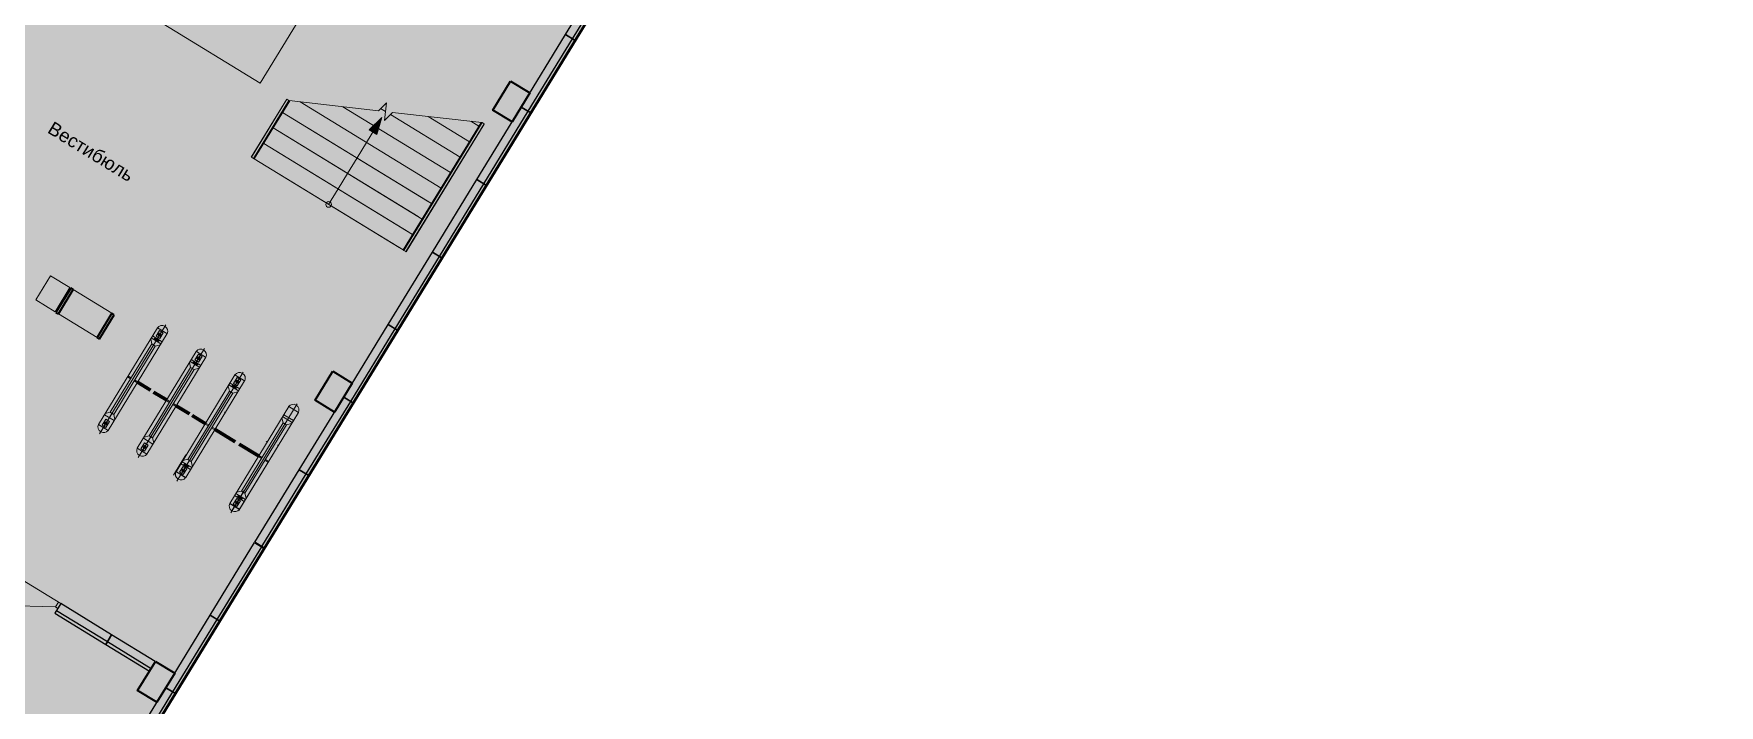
# Model space of a CAD drawing. Extents: x 11425 to 15501, y 6544 to 9114.
# Drawn here: x 11479.66 to 11509.39, y 8965.18 to 8977.03 of the extents above; entities that cross this region are included whole.
import ezdxf

# ---------------------------------------------------------------- set-up
doc = ezdxf.new("R2010")
doc.units = 0
for name, pattern in [('ADSK_Сверху', [4.5, 3, -1.5]), ('CENTER', [2, 1.25, -0.25, 0.25, -0.25]), ('DASHED2', [0.375, 0.25, -0.125])]:
    doc.linetypes.add(name, pattern=pattern)
for name, color, linetype, lineweight in [('Лестницы', 7, 'Continuous', 18), ('МГТ-АМ-АР-Антураж', 7, 'Continuous', 18), ('МГТ-АМ-АР-Стены монолитные', 5, 'Continuous', 40), ('МГТ-АМ-АР-Штриховка монолит', 250, 'Continuous', 5), ('МГТ-АР-ЖД пути', 160, 'Continuous', 13), ('МГТ_АР_Окна', 150, 'Continuous', 9), ('МГТ_АР_тонкие', 7, 'Continuous', 18), ('Ограждение', 7, 'Continuous', 18), ('Стрелки вверх', 7, 'Continuous', 18), ('чертеж', 250, 'Continuous', 15)]:
    doc.layers.add(name, color=color, linetype=linetype, lineweight=lineweight)
doc.layers.add('МГТ_АР_Текст', color=7, linetype='Continuous')
doc.layers.add('МГТ_АР_Эскалаторы', color=7, linetype='Continuous')
doc.styles.get("Standard").update_dxf_attribs({"font": 'arial.ttf'})

msp = doc.modelspace()

# ---------------------------------------------------------------- hatches: boundary and pattern name
at = {"transparency": 33554559}
h = msp.add_hatch(color=1, dxfattribs=at)
h.dxf.hatch_style = 1
h.paths.add_polyline_path([(11469.443, 8969.13), (11480.332, 8962.401), (11509.041, 9009.31), (11498.125, 9015.994)])
h.paths.add_polyline_path([(11511.116, 9098.194), (11515.024, 9106.412), (11559.185, 9085.413), (11555.278, 9077.194)])
at = {"layer": 'МГТ-АМ-АР-Штриховка монолит', "lineweight": 9}
h = msp.add_hatch(dxfattribs=at)
h.set_pattern_fill('ANSI35', color=256, scale=50, style=0)
h.paths.add_polyline_path([(11488.068, 8976.191), (11488.41, 8975.982), (11488.096, 8975.471), (11487.755, 8975.679)])
h = msp.add_hatch(dxfattribs=at)
h.set_pattern_fill('ANSI35', color=256, scale=50, style=0)
h.paths.add_polyline_path([(11484.936, 8971.073), (11485.277, 8970.864), (11484.964, 8970.352), (11484.623, 8970.561)])
h = msp.add_hatch(dxfattribs=at)
h.set_pattern_fill('ANSI35', color=256, scale=50, style=0)
h.paths.add_polyline_path([(11481.804, 8965.956), (11482.145, 8965.747), (11481.832, 8965.235), (11481.491, 8965.444)])
at = {"layer": 'Стрелки вверх'}
msp.add_hatch(color=1, dxfattribs=at).paths.add_polyline_path([(11485.709, 8975.249), (11485.797, 8975.547), (11485.572, 8975.333)], flags=0)

# ---------------------------------------------------------------- linework, layer by layer
at = {"color": 1, "lineweight": 50}
msp.add_lwpolyline([(11469.443, 8969.13), (11480.332, 8962.401), (11509.041, 9009.31), (11498.125, 9015.994)], close=True, dxfattribs=at)
at = {"layer": 'Лестницы', "color": 1}
for p, q in [((11485.739, 8975.667, 0), (11484.164, 8975.846, 0)), ((11484.358, 8975.824, 0), (11486.843, 8974.303, 0)), ((11485.88, 8975.809, 0), (11485.739, 8975.667, 0)), ((11485.845, 8975.498, 0), (11485.88, 8975.809, 0)), ((11484.048, 8975.639, 0), (11486.676, 8974.03, 0)), ((11485.111, 8975.739, 0), (11487.01, 8974.576, 0)), ((11485.777, 8975.706, 0), (11485.863, 8975.653, 0)), ((11485.987, 8975.639, 0), (11485.845, 8975.498, 0)), ((11485.949, 8975.601, 0), (11487.177, 8974.849, 0)), ((11487.562, 8975.461, 0), (11485.987, 8975.639, 0)), ((11486.615, 8975.568, 0), (11487.344, 8975.122, 0)), ((11487.368, 8975.483, 0), (11487.511, 8975.395, 0)), ((11483.881, 8975.366, 0), (11486.509, 8973.758, 0)), ((11487.561, 8975.458, 0), (11487.562, 8975.461, 0)), ((11483.714, 8975.093, 0), (11486.342, 8973.485, 0)), ((11483.547, 8974.82, 0), (11486.174, 8973.212, 0))]:
    msp.add_line(p, q, dxfattribs=at)
at = {"layer": 'Лестницы', "color": 1, "linetype": 'ADSK_Сверху'}
for p, q in [((11484.358, 8975.824, 0), (11486.843, 8974.303, 0)), ((11484.048, 8975.639, 0), (11486.676, 8974.03, 0)), ((11485.111, 8975.739, 0), (11487.01, 8974.576, 0)), ((11485.777, 8975.706, 0), (11485.863, 8975.653, 0)), ((11485.949, 8975.601, 0), (11487.177, 8974.849, 0)), ((11486.615, 8975.568, 0), (11487.344, 8975.122, 0)), ((11487.368, 8975.483, 0), (11487.511, 8975.395, 0)), ((11483.881, 8975.366, 0), (11486.509, 8973.758, 0)), ((11483.714, 8975.093, 0), (11486.342, 8973.485, 0)), ((11483.547, 8974.82, 0), (11486.174, 8973.212, 0))]:
    msp.add_line(p, q, dxfattribs=at)
at = {"layer": 'МГТ-АМ-АР-Антураж', "color": 1}
for p, q in [((11479.954, 8972.758, 0), (11479.693, 8972.331, 0)), ((11480.295, 8972.549, 0), (11479.954, 8972.758, 0)), ((11480.034, 8972.122, 0), (11480.295, 8972.549, 0)), ((11481.037, 8972.095, 0), (11480.354, 8972.512, 0)), ((11479.693, 8972.331, 0), (11480.034, 8972.122, 0)), ((11480.776, 8971.668, 0), (11480.093, 8972.086, 0))]:
    msp.add_line(p, q, dxfattribs=at)
at = {"layer": 'МГТ-АМ-АР-Антураж', "color": 1, "lineweight": 40}
for p, q in [((11480.312, 8972.538, 0), (11480.051, 8972.112, 0)), ((11480.093, 8972.086, 0), (11480.354, 8972.512, 0)), ((11480.354, 8972.512, 0), (11480.312, 8972.538, 0)), ((11480.051, 8972.112, 0), (11480.093, 8972.086, 0)), ((11481.037, 8972.095, 0), (11480.776, 8971.668, 0)), ((11480.819, 8971.642, 0), (11481.08, 8972.069, 0)), ((11481.08, 8972.069, 0), (11481.037, 8972.095, 0)), ((11480.776, 8971.668, 0), (11480.819, 8971.642, 0))]:
    msp.add_line(p, q, dxfattribs=at)
at = {"layer": 'МГТ-АМ-АР-Стены монолитные', "color": 1, "elevation": 0}
for points in [[(11488.068, 8976.191), (11488.41, 8975.982), (11488.096, 8975.471), (11487.755, 8975.679)], [(11484.936, 8971.073), (11485.277, 8970.864), (11484.964, 8970.352), (11484.623, 8970.561)], [(11481.804, 8965.956), (11482.145, 8965.747), (11481.832, 8965.235), (11481.491, 8965.444)]]:
    msp.add_lwpolyline(points, close=True, dxfattribs=at)
at = {"layer": 'МГТ-АР-ЖД пути', "color": 1, "linetype": 'DASHED2', "lineweight": 30, "ltscale": 7000}
msp.add_line((11509.043, 9009.313), (11480.332, 8962.401), dxfattribs=at)
at = {"layer": 'МГТ_АР_Окна', "color": 1, "lineweight": 25}
for p, q in [((11489.164, 8976.937, 0), (11489.947, 8978.216, 0)), ((11488.381, 8975.658, 0), (11489.164, 8976.937, 0)), ((11487.598, 8974.378, 0), (11488.381, 8975.658, 0)), ((11486.815, 8973.099, 0), (11487.598, 8974.378, 0)), ((11486.032, 8971.819, 0), (11486.815, 8973.099, 0)), ((11485.249, 8970.54, 0), (11486.032, 8971.819, 0)), ((11484.466, 8969.261, 0), (11485.249, 8970.54, 0)), ((11483.683, 8967.981, 0), (11484.466, 8969.261, 0)), ((11482.896, 8966.695, 0), (11483.679, 8967.974, 0)), ((11480.061, 8966.853, 0), (11480.958, 8966.304, 0)), ((11482.113, 8965.416, 0), (11482.896, 8966.695, 0)), ((11480.958, 8966.304, 0), (11481.728, 8965.832, 0)), ((11481.33, 8964.136, 0), (11482.113, 8965.416, 0))]:
    msp.add_line(p, q, dxfattribs=at)
at = {"layer": 'МГТ_АР_Окна', "color": 1, "lineweight": 25, "extrusion": (-4.32651e-10, -2.39578e-09, 1), "elevation": 0}
for points in [[(11489.823, 8978.292), (11489.994, 8978.188), (11489.211, 8976.908), (11489.04, 8977.013)], [(11489.04, 8977.013), (11489.211, 8976.908), (11488.428, 8975.629), (11488.257, 8975.733)], [(11488.257, 8975.733), (11488.428, 8975.629), (11487.645, 8974.35), (11487.474, 8974.454)], [(11487.474, 8974.454), (11487.645, 8974.35), (11486.862, 8973.07), (11486.691, 8973.175)], [(11486.691, 8973.175), (11486.862, 8973.07), (11486.079, 8971.791), (11485.908, 8971.895)], [(11485.908, 8971.895), (11486.079, 8971.791), (11485.296, 8970.511), (11485.125, 8970.616)], [(11485.125, 8970.616), (11485.296, 8970.511), (11484.513, 8969.232), (11484.342, 8969.336)], [(11484.342, 8969.336), (11484.513, 8969.232), (11483.73, 8967.952), (11483.559, 8968.057)], [(11483.555, 8968.05), (11483.725, 8967.946), (11482.942, 8966.666), (11482.772, 8966.771)], [(11482.772, 8966.771), (11482.942, 8966.666), (11482.159, 8965.387), (11481.989, 8965.491)]]:
    msp.add_lwpolyline(points, close=True, dxfattribs=at)
at = {"layer": 'МГТ_АР_Окна', "color": 1, "lineweight": 25, "extrusion": (3.79519e-09, -2.32367e-09, 1), "elevation": 0}
for points in [[(11480.137, 8966.976), (11480.033, 8966.806), (11480.928, 8966.255), (11481.032, 8966.426)], [(11481.032, 8966.426), (11480.928, 8966.255), (11481.699, 8965.783), (11481.803, 8965.954)]]:
    msp.add_lwpolyline(points, close=True, dxfattribs=at)
at = {"layer": 'МГТ_АР_Окна', "color": 1, "lineweight": 25, "elevation": 0}
msp.add_lwpolyline([(11481.989, 8965.491), (11482.159, 8965.387), (11481.376, 8964.107), (11481.206, 8964.212)], close=True, dxfattribs=at)
at = {"layer": 'МГТ_АР_тонкие', "color": 1, "linetype": 'Continuous', "lineweight": 20}
for p, q in [((11473.57, 8970.995, 0), (11480.138, 8966.976, 0)), ((11479.143, 8966.94, 0), (11480.043, 8966.917, 0))]:
    msp.add_line(p, q, dxfattribs=at)
at = {"layer": 'МГТ_АР_тонкие', "color": 1, "linetype": 'Continuous', "lineweight": 20, "elevation": 0}
msp.add_lwpolyline([(11480.095, 8967.002), (11480.138, 8966.976), (11480.086, 8966.89), (11480.043, 8966.917)], close=True, dxfattribs=at)
at = {"layer": 'МГТ_АР_Эскалаторы', "color": 1, "lineweight": 9}
for p in [(11484.338, 8977.28, 0), (11481.944, 8977.201, 0)]:
    msp.add_line(p, (11483.65, 8976.157, 0), dxfattribs=at)
at = {"layer": 'Ограждение', "color": 1}
for p, q in [((11483.496, 8974.851, 0), (11484.121, 8975.872, 0)), ((11483.5, 8974.849, 0), (11484.125, 8975.87, 0)), ((11483.534, 8974.828, 0), (11484.159, 8975.849, 0)), ((11483.547, 8974.82, 0), (11484.174, 8975.845, 0)), ((11484.125, 8975.87, 0), (11484.121, 8975.872, 0)), ((11484.159, 8975.849, 0), (11484.125, 8975.87, 0)), ((11484.159, 8975.849, 0), (11484.125, 8975.87, 0)), ((11484.159, 8975.849, 0), (11484.125, 8975.87, 0)), ((11484.164, 8975.846, 0), (11484.159, 8975.849, 0)), ((11484.164, 8975.846, 0), (11484.159, 8975.849, 0)), ((11484.174, 8975.845, 0), (11484.164, 8975.846, 0)), ((11484.174, 8975.845, 0), (11484.164, 8975.846, 0)), ((11486.174, 8973.212, 0), (11487.552, 8975.462, 0)), ((11486.187, 8973.204, 0), (11487.567, 8975.458, 0)), ((11486.221, 8973.183, 0), (11487.601, 8975.437, 0)), ((11486.226, 8973.18, 0), (11487.605, 8975.434, 0)), ((11487.562, 8975.461, 0), (11487.552, 8975.462, 0)), ((11487.562, 8975.461, 0), (11487.552, 8975.462, 0)), ((11487.561, 8975.458, 0), (11487.563, 8975.461, 0)), ((11487.567, 8975.458, 0), (11487.562, 8975.461, 0)), ((11487.567, 8975.458, 0), (11487.562, 8975.461, 0)), ((11487.567, 8975.458, 0), (11487.563, 8975.461, 0)), ((11487.601, 8975.437, 0), (11487.567, 8975.458, 0)), ((11487.601, 8975.437, 0), (11487.567, 8975.458, 0)), ((11487.601, 8975.437, 0), (11487.567, 8975.458, 0)), ((11487.605, 8975.434, 0), (11487.601, 8975.437, 0)), ((11483.5, 8974.849, 0), (11483.496, 8974.851, 0)), ((11483.534, 8974.828, 0), (11483.5, 8974.849, 0)), ((11483.547, 8974.82, 0), (11483.534, 8974.828, 0)), ((11486.187, 8973.204, 0), (11486.174, 8973.212, 0)), ((11486.221, 8973.183, 0), (11486.187, 8973.204, 0)), ((11486.226, 8973.18, 0), (11486.221, 8973.183, 0))]:
    msp.add_line(p, q, dxfattribs=at)
at = {"layer": 'Стрелки вверх', "color": 1}
for p, q in [((11485.797, 8975.547, 0), (11485.572, 8975.333, 0)), ((11485.695, 8975.381, 0), (11485.797, 8975.547, 0)), ((11485.709, 8975.249, 0), (11485.797, 8975.547, 0)), ((11485.528, 8975.108, 0), (11485.695, 8975.381, 0)), ((11485.572, 8975.333, 0), (11485.709, 8975.249, 0)), ((11485.361, 8974.835, 0), (11485.528, 8975.108, 0)), ((11485.194, 8974.562, 0), (11485.361, 8974.835, 0)), ((11484.86, 8974.016, 0), (11485.027, 8974.289, 0)), ((11485.027, 8974.289, 0), (11485.194, 8974.562, 0))]:
    msp.add_line(p, q, dxfattribs=at)
msp.add_circle((11484.86, 8974.016, 0), 0.05, dxfattribs=at)
at = {"layer": 'чертеж', "color": 1}
for p, q in [((11481.84, 8971.84, 0), (11480.801, 8970.131, 0)), ((11480.972, 8970.027, 0), (11482.011, 8971.736, 0)), ((11482.011, 8971.736, 0), (11480.972, 8970.027, 0)), ((11481.742, 8971.555, 0), (11481.721, 8971.644, 0)), ((11481.902, 8971.557, 0), (11481.731, 8971.661, 0)), ((11481.753, 8971.696, 0), (11481.924, 8971.592, 0)), ((11481.816, 8971.689, 0), (11481.879, 8971.792, 0)), ((11481.882, 8971.649, 0), (11481.816, 8971.689, 0)), ((11482.007, 8971.738, 0), (11481.844, 8971.837, 0)), ((11481.944, 8971.752, 0), (11481.879, 8971.792, 0)), ((11481.882, 8971.649, 0), (11481.944, 8971.752, 0)), ((11481.009, 8970.349, 0), (11481.742, 8971.555, 0)), ((11481.803, 8971.518, 0), (11481.069, 8970.313, 0)), ((11482.523, 8971.424, 0), (11481.484, 8969.715, 0)), ((11481.655, 8969.611, 0), (11482.694, 8971.32, 0)), ((11482.694, 8971.32, 0), (11481.655, 8969.611, 0)), ((11481.742, 8971.555, 0), (11481.803, 8971.518, 0)), ((11481.892, 8971.54, 0), (11481.803, 8971.518, 0)), ((11482.499, 8971.273, 0), (11482.562, 8971.376, 0)), ((11482.69, 8971.323, 0), (11482.527, 8971.422, 0)), ((11482.628, 8971.336, 0), (11482.562, 8971.376, 0)), ((11482.565, 8971.233, 0), (11482.628, 8971.336, 0)), ((11481.693, 8969.934, 0), (11482.426, 8971.139, 0)), ((11482.486, 8971.102, 0), (11481.753, 8969.898, 0)), ((11483.208, 8971.009, 0), (11482.168, 8969.301, 0)), ((11482.426, 8971.139, 0), (11482.404, 8971.228, 0)), ((11482.586, 8971.141, 0), (11482.415, 8971.245, 0)), ((11482.426, 8971.139, 0), (11482.486, 8971.102, 0)), ((11482.437, 8971.28, 0), (11482.608, 8971.176, 0)), ((11482.575, 8971.125, 0), (11482.486, 8971.102, 0)), ((11482.565, 8971.233, 0), (11482.499, 8971.273, 0)), ((11483.378, 8970.905, 0), (11483.208, 8971.009, 0)), ((11481.365, 8970.939, 0), (11481.31, 8970.973, 0)), ((11481.376, 8970.957, 0), (11481.32, 8970.99, 0)), ((11481.482, 8970.869, 0), (11481.428, 8970.902, 0)), ((11481.493, 8970.886, 0), (11481.438, 8970.919, 0)), ((11482.339, 8969.197, 0), (11483.378, 8970.905, 0)), ((11483.378, 8970.905, 0), (11482.339, 8969.197, 0)), ((11482.377, 8969.519, 0), (11483.11, 8970.724, 0)), ((11483.11, 8970.724, 0), (11483.088, 8970.813, 0)), ((11483.27, 8970.727, 0), (11483.099, 8970.831, 0)), ((11483.17, 8970.688, 0), (11483.11, 8970.724, 0)), ((11483.121, 8970.865, 0), (11483.292, 8970.761, 0)), ((11483.259, 8970.71, 0), (11483.17, 8970.688, 0)), ((11483.183, 8970.858, 0), (11483.246, 8970.961, 0)), ((11483.249, 8970.818, 0), (11483.183, 8970.858, 0)), ((11483.312, 8970.921, 0), (11483.246, 8970.961, 0)), ((11483.249, 8970.818, 0), (11483.312, 8970.921, 0)), ((11482.049, 8970.524, 0), (11481.993, 8970.557, 0)), ((11482.059, 8970.541, 0), (11482.004, 8970.575, 0)), ((11482.166, 8970.453, 0), (11482.111, 8970.486, 0)), ((11482.176, 8970.47, 0), (11482.121, 8970.503, 0)), ((11483.17, 8970.688, 0), (11482.437, 8969.483, 0)), ((11484.155, 8970.45, 0), (11483.116, 8968.742, 0)), ((11484.326, 8970.346, 0), (11484.155, 8970.45, 0)), ((11480.973, 8970.029, 0), (11480.802, 8970.133, 0)), ((11480.839, 8970.002, 0), (11481.057, 8970.361, 0)), ((11480.865, 8970.122, 0), (11480.928, 8970.225, 0)), ((11480.931, 8970.082, 0), (11480.865, 8970.122, 0)), ((11480.908, 8970.306, 0), (11481.079, 8970.202, 0)), ((11480.92, 8970.328, 0), (11481.009, 8970.349, 0)), ((11480.994, 8970.185, 0), (11480.928, 8970.225, 0)), ((11480.931, 8970.082, 0), (11480.994, 8970.185, 0)), ((11481.069, 8970.312, 0), (11481.01, 8970.348, 0)), ((11481.069, 8970.313, 0), (11481.091, 8970.224, 0)), ((11482.735, 8970.108, 0), (11482.68, 8970.142, 0)), ((11482.746, 8970.125, 0), (11482.69, 8970.159, 0)), ((11483.026, 8970.347, 0), (11483.031, 8970.355, 0)), ((11483.275, 8968.616, 0), (11484.314, 8970.325, 0)), ((11484.314, 8970.325, 0), (11483.275, 8968.616, 0)), ((11483.286, 8968.638, 0), (11484.326, 8970.346, 0)), ((11484.326, 8970.346, 0), (11483.286, 8968.638, 0)), ((11483.324, 8968.96, 0), (11484.057, 8970.165, 0)), ((11484.118, 8970.129, 0), (11483.384, 8968.924, 0)), ((11484.057, 8970.165, 0), (11484.036, 8970.254, 0)), ((11484.217, 8970.168, 0), (11484.046, 8970.272, 0)), ((11484.057, 8970.165, 0), (11484.118, 8970.129, 0)), ((11484.068, 8970.306, 0), (11484.239, 8970.202, 0)), ((11484.207, 8970.151, 0), (11484.118, 8970.129, 0)), ((11481.523, 8969.586, 0), (11481.741, 8969.945, 0)), ((11481.592, 8969.89, 0), (11481.762, 8969.786, 0)), ((11481.604, 8969.912, 0), (11481.693, 8969.934, 0)), ((11481.753, 8969.896, 0), (11481.693, 8969.932, 0)), ((11481.753, 8969.898, 0), (11481.775, 8969.808, 0)), ((11482.85, 8970.038, 0), (11482.795, 8970.072, 0)), ((11482.86, 8970.055, 0), (11482.806, 8970.089, 0)), ((11483.76, 8969.83, 0), (11483.765, 8969.838, 0)), ((11481.656, 8969.613, 0), (11481.485, 8969.717, 0)), ((11481.549, 8969.706, 0), (11481.611, 8969.809, 0)), ((11481.614, 8969.666, 0), (11481.549, 8969.706, 0)), ((11481.677, 8969.769, 0), (11481.611, 8969.809, 0)), ((11481.614, 8969.666, 0), (11481.677, 8969.769, 0)), ((11482.125, 8969.241, 0), (11482.344, 8969.599, 0)), ((11482.286, 8969.499, 0), (11482.375, 8969.52, 0)), ((11482.437, 8969.483, 0), (11482.377, 8969.519, 0)), ((11483.675, 8969.537, 0), (11483.62, 8969.57, 0)), ((11483.685, 8969.554, 0), (11483.63, 8969.587, 0)), ((11483.961, 8969.766, 0), (11483.966, 8969.774, 0)), ((11482.337, 8969.198, 0), (11482.166, 8969.302, 0)), ((11482.175, 8969.296, 0), (11482.329, 8969.203, 0)), ((11482.192, 8969.286, 0), (11482.312, 8969.213, 0)), ((11482.312, 8969.213, 0), (11482.192, 8969.286, 0)), ((11482.196, 8969.283, 0), (11482.213, 8969.273, 0)), ((11482.23, 8969.291, 0), (11482.293, 8969.394, 0)), ((11482.296, 8969.251, 0), (11482.23, 8969.291, 0)), ((11482.423, 8969.338, 0), (11482.252, 8969.442, 0)), ((11482.274, 8969.477, 0), (11482.445, 8969.373, 0)), ((11482.359, 8969.354, 0), (11482.293, 8969.394, 0)), ((11482.296, 8969.251, 0), (11482.359, 8969.354, 0)), ((11482.435, 8969.484, 0), (11482.457, 8969.394, 0)), ((11483.789, 8969.467, 0), (11483.735, 8969.5, 0)), ((11483.8, 8969.484, 0), (11483.745, 8969.517, 0)), ((11483.154, 8968.613, 0), (11483.372, 8968.971, 0)), ((11483.235, 8968.939, 0), (11483.324, 8968.96, 0)), ((11483.384, 8968.924, 0), (11483.324, 8968.96, 0)), ((11483.384, 8968.924, 0), (11483.406, 8968.834, 0)), ((11483.286, 8968.638, 0), (11483.116, 8968.742, 0)), ((11483.124, 8968.736, 0), (11483.278, 8968.643, 0)), ((11483.141, 8968.726, 0), (11483.261, 8968.653, 0)), ((11483.261, 8968.653, 0), (11483.141, 8968.726, 0)), ((11483.145, 8968.723, 0), (11483.163, 8968.713, 0)), ((11483.177, 8968.727, 0), (11483.24, 8968.83, 0)), ((11483.243, 8968.687, 0), (11483.177, 8968.727, 0)), ((11483.372, 8968.778, 0), (11483.201, 8968.882, 0)), ((11483.223, 8968.917, 0), (11483.394, 8968.813, 0)), ((11483.306, 8968.79, 0), (11483.24, 8968.83, 0)), ((11483.243, 8968.687, 0), (11483.306, 8968.79, 0))]:
    msp.add_line(p, q, dxfattribs=at)
at = {"layer": 'чертеж', "color": 1, "linetype": 'CENTER', "ltscale": 3}
for p, q in [((11481.987, 8971.889, 0), (11480.818, 8969.967, 0)), ((11481.987, 8971.889, 0), (11480.818, 8969.967, 0)), ((11481.987, 8971.889, 0), (11480.818, 8969.967, 0)), ((11481.987, 8971.889, 0), (11480.818, 8969.967, 0)), ((11481.987, 8971.889, 0), (11480.818, 8969.967, 0)), ((11481.987, 8971.889, 0), (11480.818, 8969.967, 0)), ((11482.67, 8971.473, 0), (11481.501, 8969.551, 0)), ((11482.67, 8971.473, 0), (11481.501, 8969.551, 0)), ((11482.67, 8971.473, 0), (11481.501, 8969.551, 0)), ((11482.67, 8971.473, 0), (11481.501, 8969.551, 0)), ((11482.67, 8971.473, 0), (11481.501, 8969.551, 0)), ((11482.67, 8971.473, 0), (11481.501, 8969.551, 0)), ((11483.354, 8971.058, 0), (11482.185, 8969.136, 0)), ((11483.354, 8971.058, 0), (11482.185, 8969.136, 0)), ((11483.354, 8971.058, 0), (11482.185, 8969.136, 0)), ((11483.354, 8971.058, 0), (11482.185, 8969.136, 0)), ((11483.354, 8971.058, 0), (11482.185, 8969.136, 0)), ((11483.354, 8971.058, 0), (11482.185, 8969.136, 0)), ((11484.302, 8970.5, 0), (11483.133, 8968.577, 0)), ((11484.302, 8970.5, 0), (11483.133, 8968.577, 0)), ((11484.302, 8970.5, 0), (11483.133, 8968.577, 0)), ((11484.302, 8970.5, 0), (11483.133, 8968.577, 0)), ((11484.302, 8970.5, 0), (11483.133, 8968.577, 0)), ((11484.302, 8970.5, 0), (11483.133, 8968.577, 0))]:
    msp.add_line(p, q, dxfattribs=at)
at = {"layer": 'чертеж', "color": 1, "lineweight": 70}
for p, q in [((11481.489, 8970.878, 0), (11481.72, 8970.737, 0)), ((11481.771, 8970.706, 0), (11482.002, 8970.566, 0)), ((11482.173, 8970.462, 0), (11482.404, 8970.321, 0)), ((11482.454, 8970.291, 0), (11482.685, 8970.15, 0)), ((11482.856, 8970.046, 0), (11483.214, 8969.829, 0)), ((11483.281, 8969.788, 0), (11483.625, 8969.579, 0))]:
    msp.add_line(p, q, dxfattribs=at)
at = {"layer": 'чертеж', "color": 1, "lineweight": 35}
for centre in [(11481.808, 8971.639, 0), (11481.847, 8971.614, 0), (11482.491, 8971.223, 0), (11482.531, 8971.198, 0), (11483.175, 8970.809, 0), (11483.215, 8970.783, 0), (11482.327, 8969.418, 0), (11482.367, 8969.393, 0), (11483.276, 8968.858, 0), (11483.316, 8968.833, 0)]:
    msp.add_circle(centre, 0.0124, dxfattribs=at)
at = {"layer": 'чертеж', "color": 1, "lineweight": 30}
for centre in [(11481.881, 8971.719, 0), (11482.565, 8971.303, 0), (11483.249, 8970.888, 0), (11480.93, 8970.152, 0), (11481.614, 8969.737, 0), (11482.296, 8969.321, 0), (11483.243, 8968.757, 0)]:
    msp.add_circle(centre, 0.0211, dxfattribs=at)
at = {"layer": 'чертеж', "color": 1}
for centre, start, end in [((11481.92, 8971.779, 0), 334.5653, 142.819), ((11482.603, 8971.363, 0), 334.5653, 142.819), ((11483.288, 8970.949, 0), 334.5653, 142.819), ((11484.235, 8970.39, 0), 334.5653, 142.819), ((11480.892, 8970.09, 0), 154.554, 322.8714), ((11481.575, 8969.674, 0), 154.554, 322.8714), ((11482.257, 8969.258, 0), 154.554, 322.8714), ((11483.206, 8968.698, 0), 154.554, 322.8714)]:
    msp.add_arc(centre, 0.101, start, end, dxfattribs=at)

# ---------------------------------------------------------------- texts
at = {"layer": 'МГТ_АР_Текст', "color": 1, "linetype": 'Continuous', "lineweight": 25, "insert": (11480.668, 8974.947, 0), "char_height": 0.2352, "width": 6.67962, "attachment_point": 5, "rotation": 328.5331}
msp.add_mtext('Вестибюль ', dxfattribs=at)

doc.saveas('drawing.dxf')
